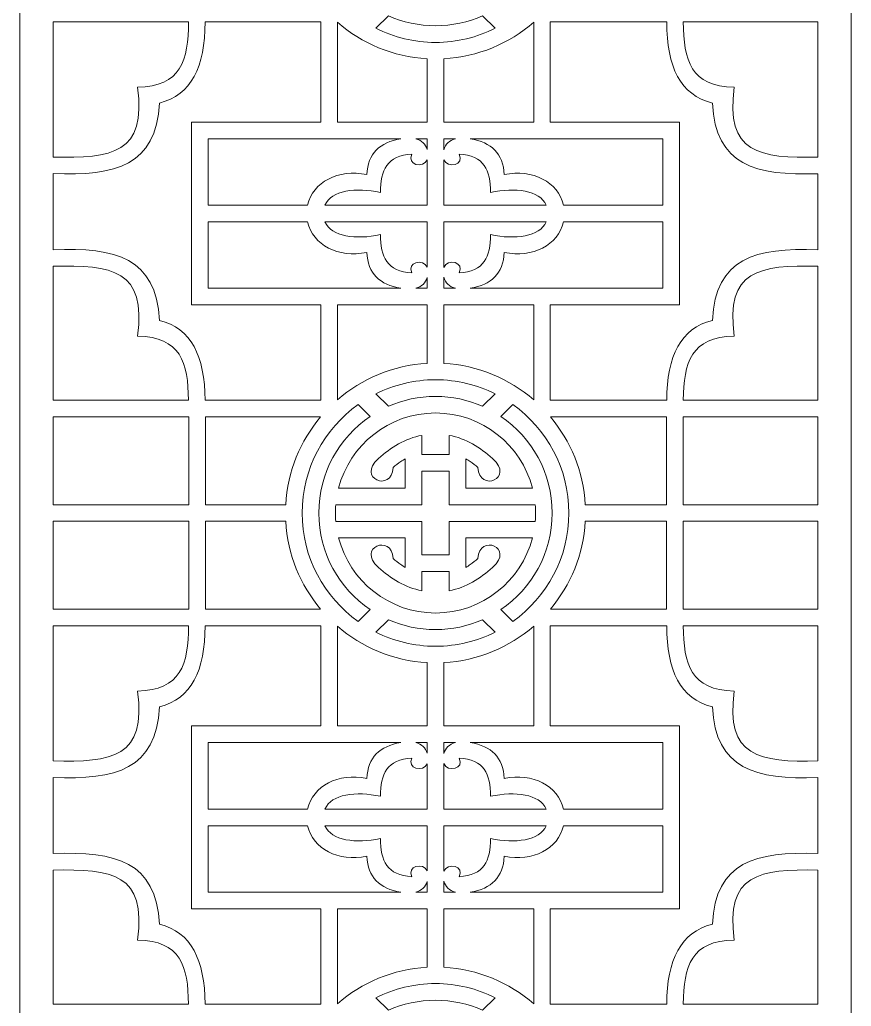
# Model space of a CAD drawing. Header units: centimetres. Extents: x -27 to -22.5, y -9 to 9.
# Drawn here: x -27 to -22.5, y -5.67 to -0.33 of the extents above; entities that cross this region are included whole.
import ezdxf

# ---------------------------------------------------------------- set-up
doc = ezdxf.new("R2010")
doc.units = ezdxf.units.CM
doc.header["$MEASUREMENT"] = 0
doc.layers.add('layer 1', color=7, linetype='Continuous')

msp = doc.modelspace()

# ---------------------------------------------------------------- linework, layer by layer
at = {"layer": 'layer 1', "color": 250, "lineweight": 9}
for points, knots in [([(-26.99914, 9.00077), (-26.99914, 9.00077), (-22.4989, 9.00077), (-22.4989, 9.00077), (-22.4989, 9.00077), (-22.4989, 9.00077), (-22.4989, -9.00021), (-22.4989, -9.00021), (-22.4989, -9.00021), (-22.4989, -9.00021), (-26.99914, -9.00021), (-26.99914, -9.00021), (-26.99914, -9.00021), (-26.99914, -9.00021), (-26.99914, 9.00077), (-26.99914, 9.00077)], [0, 0, 0, 0, 0.2, 0.2, 0.2, 0.2, 0.4, 0.4, 0.4, 0.4, 0.6, 0.6, 0.6, 0.6, 1, 1, 1, 1]), ([(-24.74896, -0.36454), (-24.83967, -0.36454), (-24.92599, -0.34523), (-25.0041, -0.31053), (-25.0041, -0.31053), (-25.0041, -0.31053), (-25.07164, -0.37807), (-25.07164, -0.37807), (-25.07164, -0.37807), (-24.97442, -0.42698), (-24.86481, -0.45456), (-24.74896, -0.45456), (-24.74896, -0.45456), (-24.63309, -0.45456), (-24.52346, -0.42698), (-24.42627, -0.37807), (-24.42627, -0.37807), (-24.42627, -0.37807), (-24.49381, -0.31053), (-24.49381, -0.31053), (-24.49381, -0.31053), (-24.57191, -0.34523), (-24.65823, -0.36454), (-24.74896, -0.36454)], [0, 0, 0, 0, 0.1428571, 0.1428571, 0.1428571, 0.1428571, 0.2857143, 0.2857143, 0.2857143, 0.2857143, 0.4285714, 0.4285714, 0.4285714, 0.4285714, 0.5714286, 0.5714286, 0.5714286, 0.5714286, 0.7142857, 0.7142857, 0.7142857, 0.7142857, 1, 1, 1, 1]), ([(-25.996, -2.3922), (-25.996, -2.3922), (-25.37019, -2.3922), (-25.37019, -2.3922), (-25.37019, -2.3922), (-25.37019, -2.3922), (-25.37019, -1.87621), (-25.37019, -1.87621), (-25.37019, -1.87621), (-25.37019, -1.87621), (-26.06988, -1.87621), (-26.06988, -1.87621), (-26.06988, -1.87621), (-26.06988, -1.87621), (-26.06988, -0.88615), (-26.06988, -0.88615), (-26.06988, -0.88615), (-26.06988, -0.88615), (-25.37019, -0.88615), (-25.37019, -0.88615), (-25.37019, -0.88615), (-25.37019, -0.88615), (-25.37019, -0.34368), (-25.37019, -0.34368), (-25.37019, -0.34368), (-25.37019, -0.34368), (-25.99595, -0.34368), (-25.99595, -0.34368), (-25.99595, -0.34368), (-25.99611, -0.58736), (-26.06979, -0.73949), (-26.24322, -0.78273), (-26.24322, -0.78273), (-26.26135, -1.12283), (-26.47785, -1.17762), (-26.81912, -1.1653), (-26.81912, -1.1653), (-26.81912, -1.1653), (-26.81912, -1.57713), (-26.81912, -1.57713), (-26.81912, -1.57713), (-26.47785, -1.56479), (-26.26135, -1.61958), (-26.24322, -1.95971), (-26.24322, -1.95971), (-26.07137, -2.00253), (-25.99746, -2.15236), (-25.996, -2.3922)], [0, 0, 0, 0, 0.0769231, 0.0769231, 0.0769231, 0.0769231, 0.1538462, 0.1538462, 0.1538462, 0.1538462, 0.2307692, 0.2307692, 0.2307692, 0.2307692, 0.3076923, 0.3076923, 0.3076923, 0.3076923, 0.3846154, 0.3846154, 0.3846154, 0.3846154, 0.4615385, 0.4615385, 0.4615385, 0.4615385, 0.5384615, 0.5384615, 0.5384615, 0.5384615, 0.6153846, 0.6153846, 0.6153846, 0.6153846, 0.6923077, 0.6923077, 0.6923077, 0.6923077, 0.7692308, 0.7692308, 0.7692308, 0.7692308, 0.8461538, 0.8461538, 0.8461538, 0.8461538, 1, 1, 1, 1]), ([(-26.81912, -1.07527), (-26.50072, -1.08404), (-26.3114, -1.0552), (-26.36195, -0.69701), (-26.36195, -0.69701), (-26.12648, -0.69363), (-26.0865, -0.55086), (-26.08599, -0.34368), (-26.08599, -0.34368), (-26.08599, -0.34368), (-26.81912, -0.34368), (-26.81912, -0.34368), (-26.81912, -0.34368), (-26.81912, -0.34368), (-26.81912, -1.07527), (-26.81912, -1.07527)], [0, 0, 0, 0, 0.2, 0.2, 0.2, 0.2, 0.4, 0.4, 0.4, 0.4, 0.6, 0.6, 0.6, 0.6, 1, 1, 1, 1]), ([(-24.79401, -0.54328), (-24.97927, -0.53307), (-25.1483, -0.46024), (-25.2802, -0.34571), (-25.2802, -0.34571), (-25.2802, -0.34571), (-25.2802, -0.88615), (-25.2802, -0.88615), (-25.2802, -0.88615), (-25.2802, -0.88615), (-24.79401, -0.88615), (-24.79401, -0.88615), (-24.79401, -0.88615), (-24.79401, -0.88615), (-24.79401, -0.54328), (-24.79401, -0.54328)], [0, 0, 0, 0, 0.2, 0.2, 0.2, 0.2, 0.4, 0.4, 0.4, 0.4, 0.6, 0.6, 0.6, 0.6, 1, 1, 1, 1]), ([(-24.2177, -0.34571), (-24.34961, -0.46029), (-24.51871, -0.53311), (-24.70402, -0.54329), (-24.70402, -0.54329), (-24.70402, -0.54329), (-24.70402, -0.88615), (-24.70402, -0.88615), (-24.70402, -0.88615), (-24.70402, -0.88615), (-24.2177, -0.88615), (-24.2177, -0.88615), (-24.2177, -0.88615), (-24.2177, -0.88615), (-24.2177, -0.34571), (-24.2177, -0.34571)], [0, 0, 0, 0, 0.2, 0.2, 0.2, 0.2, 0.4, 0.4, 0.4, 0.4, 0.6, 0.6, 0.6, 0.6, 1, 1, 1, 1]), ([(-23.4978, -0.34368), (-23.49765, -0.58736), (-23.42396, -0.73949), (-23.25053, -0.78273), (-23.25053, -0.78273), (-23.23247, -1.1214), (-23.01772, -1.17715), (-22.67893, -1.16542), (-22.67893, -1.16542), (-22.67893, -1.16542), (-22.67893, -1.577), (-22.67893, -1.577), (-22.67893, -1.577), (-23.01772, -1.56526), (-23.23247, -1.62102), (-23.25053, -1.95971), (-23.25053, -1.95971), (-23.4224, -2.00253), (-23.49632, -2.15236), (-23.49778, -2.3922), (-23.49778, -2.3922), (-23.49778, -2.3922), (-24.12767, -2.3922), (-24.12767, -2.3922), (-24.12767, -2.3922), (-24.12767, -2.3922), (-24.12767, -1.87621), (-24.12767, -1.87621), (-24.12767, -1.87621), (-24.12767, -1.87621), (-23.42816, -1.87621), (-23.42816, -1.87621), (-23.42816, -1.87621), (-23.42816, -1.87621), (-23.42816, -0.88615), (-23.42816, -0.88615), (-23.42816, -0.88615), (-23.42816, -0.88615), (-24.12767, -0.88615), (-24.12767, -0.88615), (-24.12767, -0.88615), (-24.12767, -0.88615), (-24.12767, -0.34368), (-24.12767, -0.34368), (-24.12767, -0.34368), (-24.12767, -0.34368), (-23.4978, -0.34368), (-23.4978, -0.34368)], [0, 0, 0, 0, 0.0769231, 0.0769231, 0.0769231, 0.0769231, 0.1538462, 0.1538462, 0.1538462, 0.1538462, 0.2307692, 0.2307692, 0.2307692, 0.2307692, 0.3076923, 0.3076923, 0.3076923, 0.3076923, 0.3846154, 0.3846154, 0.3846154, 0.3846154, 0.4615385, 0.4615385, 0.4615385, 0.4615385, 0.5384615, 0.5384615, 0.5384615, 0.5384615, 0.6153846, 0.6153846, 0.6153846, 0.6153846, 0.6923077, 0.6923077, 0.6923077, 0.6923077, 0.7692308, 0.7692308, 0.7692308, 0.7692308, 0.8461538, 0.8461538, 0.8461538, 0.8461538, 1, 1, 1, 1]), ([(-22.67893, -1.07536), (-22.99471, -1.08378), (-23.18214, -1.05359), (-23.13182, -0.69701), (-23.13182, -0.69701), (-23.36729, -0.69363), (-23.40729, -0.55086), (-23.40777, -0.34368), (-23.40777, -0.34368), (-23.40777, -0.34368), (-22.67893, -0.34368), (-22.67893, -0.34368), (-22.67893, -0.34368), (-22.67893, -0.34368), (-22.67893, -1.07536), (-22.67893, -1.07536)], [0, 0, 0, 0, 0.2, 0.2, 0.2, 0.2, 0.4, 0.4, 0.4, 0.4, 0.6, 0.6, 0.6, 0.6, 1, 1, 1, 1]), ([(-25.97988, -0.97613), (-25.97988, -0.97613), (-25.97988, -1.33616), (-25.97988, -1.33616), (-25.97988, -1.33616), (-25.97988, -1.33616), (-25.44137, -1.33616), (-25.44137, -1.33616), (-25.44137, -1.33616), (-25.41311, -1.21062), (-25.27458, -1.13858), (-25.12073, -1.17039), (-25.12073, -1.17039), (-25.11499, -1.05693), (-25.05104, -0.99467), (-24.93657, -0.97613), (-24.93657, -0.97613), (-24.93657, -0.97613), (-25.97988, -0.97613), (-25.97988, -0.97613)], [0, 0, 0, 0, 0.1666667, 0.1666667, 0.1666667, 0.1666667, 0.3333333, 0.3333333, 0.3333333, 0.3333333, 0.5, 0.5, 0.5, 0.5, 0.6666667, 0.6666667, 0.6666667, 0.6666667, 1, 1, 1, 1]), ([(-24.79401, -0.97613), (-24.79401, -0.97613), (-24.85619, -0.97613), (-24.85619, -0.97613), (-24.85619, -0.97613), (-24.82289, -0.98472), (-24.80225, -1.00562), (-24.79401, -1.03396), (-24.79401, -1.03396), (-24.79401, -1.03396), (-24.79401, -0.97613), (-24.79401, -0.97613)], [0, 0, 0, 0, 0.25, 0.25, 0.25, 0.25, 0.5, 0.5, 0.5, 0.5, 1, 1, 1, 1]), ([(-24.64136, -0.97613), (-24.64136, -0.97613), (-24.70402, -0.97613), (-24.70402, -0.97613), (-24.70402, -0.97613), (-24.70402, -0.97613), (-24.70402, -1.0357), (-24.70402, -1.0357), (-24.70402, -1.0357), (-24.69613, -1.00647), (-24.67532, -0.98487), (-24.64136, -0.97613)], [0, 0, 0, 0, 0.25, 0.25, 0.25, 0.25, 0.5, 0.5, 0.5, 0.5, 1, 1, 1, 1]), ([(-23.51815, -1.33616), (-23.51815, -1.33616), (-23.51815, -0.97613), (-23.51815, -0.97613), (-23.51815, -0.97613), (-23.51815, -0.97613), (-24.56097, -0.97613), (-24.56097, -0.97613), (-24.56097, -0.97613), (-24.44649, -0.99467), (-24.38257, -1.05693), (-24.37682, -1.17039), (-24.37682, -1.17039), (-24.22297, -1.13858), (-24.08442, -1.21062), (-24.05615, -1.33616), (-24.05615, -1.33616), (-24.05615, -1.33616), (-23.51815, -1.33616), (-23.51815, -1.33616)], [0, 0, 0, 0, 0.1666667, 0.1666667, 0.1666667, 0.1666667, 0.3333333, 0.3333333, 0.3333333, 0.3333333, 0.5, 0.5, 0.5, 0.5, 0.6666667, 0.6666667, 0.6666667, 0.6666667, 1, 1, 1, 1]), ([(-24.79401, -1.09079), (-24.81481, -1.13918), (-24.90754, -1.11713), (-24.87635, -1.05967), (-24.87635, -1.05967), (-25.01076, -1.06724), (-25.04683, -1.14618), (-25.04693, -1.26675), (-25.04693, -1.26675), (-25.17914, -1.23883), (-25.31224, -1.25443), (-25.34755, -1.33616), (-25.34755, -1.33616), (-25.34755, -1.33616), (-24.79401, -1.33616), (-24.79401, -1.33616), (-24.79401, -1.33616), (-24.79401, -1.33616), (-24.79401, -1.09079), (-24.79401, -1.09079)], [0, 0, 0, 0, 0.1666667, 0.1666667, 0.1666667, 0.1666667, 0.3333333, 0.3333333, 0.3333333, 0.3333333, 0.5, 0.5, 0.5, 0.5, 0.6666667, 0.6666667, 0.6666667, 0.6666667, 1, 1, 1, 1]), ([(-24.70402, -1.33616), (-24.70402, -1.33616), (-24.14998, -1.33616), (-24.14998, -1.33616), (-24.14998, -1.33616), (-24.18531, -1.25443), (-24.31838, -1.23883), (-24.45063, -1.26675), (-24.45063, -1.26675), (-24.45072, -1.14618), (-24.48677, -1.06724), (-24.6212, -1.05967), (-24.6212, -1.05967), (-24.58977, -1.11759), (-24.68422, -1.13952), (-24.70402, -1.08966), (-24.70402, -1.08966), (-24.70402, -1.08966), (-24.70402, -1.33616), (-24.70402, -1.33616)], [0, 0, 0, 0, 0.1666667, 0.1666667, 0.1666667, 0.1666667, 0.3333333, 0.3333333, 0.3333333, 0.3333333, 0.5, 0.5, 0.5, 0.5, 0.6666667, 0.6666667, 0.6666667, 0.6666667, 1, 1, 1, 1]), ([(-25.97988, -1.42618), (-25.97988, -1.42618), (-25.97988, -1.78619), (-25.97988, -1.78619), (-25.97988, -1.78619), (-25.97988, -1.78619), (-24.93654, -1.78619), (-24.93654, -1.78619), (-24.93654, -1.78619), (-25.05104, -1.76769), (-25.11499, -1.70543), (-25.12073, -1.59194), (-25.12073, -1.59194), (-25.27458, -1.62376), (-25.41311, -1.55172), (-25.44137, -1.42618), (-25.44137, -1.42618), (-25.44137, -1.42618), (-25.97988, -1.42618), (-25.97988, -1.42618)], [0, 0, 0, 0, 0.1666667, 0.1666667, 0.1666667, 0.1666667, 0.3333333, 0.3333333, 0.3333333, 0.3333333, 0.5, 0.5, 0.5, 0.5, 0.6666667, 0.6666667, 0.6666667, 0.6666667, 1, 1, 1, 1]), ([(-24.79401, -1.42618), (-24.79401, -1.42618), (-25.34755, -1.42618), (-25.34755, -1.42618), (-25.34755, -1.42618), (-25.31224, -1.50792), (-25.17915, -1.52349), (-25.04693, -1.4956), (-25.04693, -1.4956), (-25.04683, -1.61617), (-25.01076, -1.69509), (-24.87635, -1.70265), (-24.87635, -1.70265), (-24.90754, -1.64521), (-24.81481, -1.62314), (-24.79401, -1.67154), (-24.79401, -1.67154), (-24.79401, -1.67154), (-24.79401, -1.42618), (-24.79401, -1.42618)], [0, 0, 0, 0, 0.1666667, 0.1666667, 0.1666667, 0.1666667, 0.3333333, 0.3333333, 0.3333333, 0.3333333, 0.5, 0.5, 0.5, 0.5, 0.6666667, 0.6666667, 0.6666667, 0.6666667, 1, 1, 1, 1]), ([(-24.70402, -1.67269), (-24.68422, -1.62279), (-24.58977, -1.64474), (-24.6212, -1.70265), (-24.6212, -1.70265), (-24.48677, -1.69509), (-24.45072, -1.61617), (-24.45063, -1.4956), (-24.45063, -1.4956), (-24.31838, -1.52349), (-24.18531, -1.50792), (-24.14997, -1.42618), (-24.14997, -1.42618), (-24.14997, -1.42618), (-24.70402, -1.42618), (-24.70402, -1.42618), (-24.70402, -1.42618), (-24.70402, -1.42618), (-24.70402, -1.67269), (-24.70402, -1.67269)], [0, 0, 0, 0, 0.1666667, 0.1666667, 0.1666667, 0.1666667, 0.3333333, 0.3333333, 0.3333333, 0.3333333, 0.5, 0.5, 0.5, 0.5, 0.6666667, 0.6666667, 0.6666667, 0.6666667, 1, 1, 1, 1]), ([(-24.561, -1.78619), (-24.561, -1.78619), (-23.51815, -1.78619), (-23.51815, -1.78619), (-23.51815, -1.78619), (-23.51815, -1.78619), (-23.51815, -1.42618), (-23.51815, -1.42618), (-23.51815, -1.42618), (-23.51815, -1.42618), (-24.05615, -1.42618), (-24.05615, -1.42618), (-24.05615, -1.42618), (-24.08442, -1.55172), (-24.22297, -1.62376), (-24.37682, -1.59194), (-24.37682, -1.59194), (-24.38258, -1.70543), (-24.4465, -1.76769), (-24.561, -1.78619)], [0, 0, 0, 0, 0.1666667, 0.1666667, 0.1666667, 0.1666667, 0.3333333, 0.3333333, 0.3333333, 0.3333333, 0.5, 0.5, 0.5, 0.5, 0.6666667, 0.6666667, 0.6666667, 0.6666667, 1, 1, 1, 1]), ([(-26.81912, -2.3922), (-26.81912, -2.3922), (-26.08604, -2.3922), (-26.08604, -2.3922), (-26.08604, -2.3922), (-26.08738, -2.18856), (-26.12898, -2.04877), (-26.36195, -2.04542), (-26.36195, -2.04542), (-26.3114, -1.68722), (-26.50072, -1.65836), (-26.81912, -1.66717), (-26.81912, -1.66717), (-26.81912, -1.66717), (-26.81912, -2.3922), (-26.81912, -2.3922)], [0, 0, 0, 0, 0.2, 0.2, 0.2, 0.2, 0.4, 0.4, 0.4, 0.4, 0.6, 0.6, 0.6, 0.6, 1, 1, 1, 1]), ([(-22.67893, -1.66704), (-22.99471, -1.65865), (-23.18214, -1.68883), (-23.13182, -2.04542), (-23.13182, -2.04542), (-23.3648, -2.04877), (-23.4064, -2.18856), (-23.40774, -2.3922), (-23.40774, -2.3922), (-23.40774, -2.3922), (-22.67893, -2.3922), (-22.67893, -2.3922), (-22.67893, -2.3922), (-22.67893, -2.3922), (-22.67893, -1.66704), (-22.67893, -1.66704)], [0, 0, 0, 0, 0.2, 0.2, 0.2, 0.2, 0.4, 0.4, 0.4, 0.4, 0.6, 0.6, 0.6, 0.6, 1, 1, 1, 1]), ([(-24.8562, -1.78619), (-24.8562, -1.78619), (-24.79401, -1.78619), (-24.79401, -1.78619), (-24.79401, -1.78619), (-24.79401, -1.78619), (-24.79401, -1.72837), (-24.79401, -1.72837), (-24.79401, -1.72837), (-24.80225, -1.7567), (-24.8229, -1.77762), (-24.8562, -1.78619)], [0, 0, 0, 0, 0.25, 0.25, 0.25, 0.25, 0.5, 0.5, 0.5, 0.5, 1, 1, 1, 1]), ([(-24.70402, -1.78619), (-24.70402, -1.78619), (-24.64136, -1.78619), (-24.64136, -1.78619), (-24.64136, -1.78619), (-24.6753, -1.77744), (-24.69613, -1.75587), (-24.70402, -1.72665), (-24.70402, -1.72665), (-24.70402, -1.72665), (-24.70402, -1.78619), (-24.70402, -1.78619)], [0, 0, 0, 0, 0.25, 0.25, 0.25, 0.25, 0.5, 0.5, 0.5, 0.5, 1, 1, 1, 1]), ([(-25.2802, -2.39015), (-25.1483, -2.27562), (-24.97927, -2.2028), (-24.79401, -2.19259), (-24.79401, -2.19259), (-24.79401, -2.19259), (-24.79401, -1.87621), (-24.79401, -1.87621), (-24.79401, -1.87621), (-24.79401, -1.87621), (-25.2802, -1.87621), (-25.2802, -1.87621), (-25.2802, -1.87621), (-25.2802, -1.87621), (-25.2802, -2.39015), (-25.2802, -2.39015)], [0, 0, 0, 0, 0.2, 0.2, 0.2, 0.2, 0.4, 0.4, 0.4, 0.4, 0.6, 0.6, 0.6, 0.6, 1, 1, 1, 1]), ([(-24.70402, -2.19259), (-24.51871, -2.20277), (-24.34964, -2.2756), (-24.2177, -2.39015), (-24.2177, -2.39015), (-24.2177, -2.39015), (-24.2177, -1.87621), (-24.2177, -1.87621), (-24.2177, -1.87621), (-24.2177, -1.87621), (-24.70402, -1.87621), (-24.70402, -1.87621), (-24.70402, -1.87621), (-24.70402, -1.87621), (-24.70402, -2.19259), (-24.70402, -2.19259)], [0, 0, 0, 0, 0.2, 0.2, 0.2, 0.2, 0.4, 0.4, 0.4, 0.4, 0.6, 0.6, 0.6, 0.6, 1, 1, 1, 1]), ([(-25.00405, -2.42532), (-24.92598, -2.39064), (-24.83964, -2.37133), (-24.74896, -2.37133), (-24.74896, -2.37133), (-24.65826, -2.37133), (-24.57194, -2.39064), (-24.49385, -2.42532), (-24.49385, -2.42532), (-24.49385, -2.42532), (-24.4263, -2.35778), (-24.4263, -2.35778), (-24.4263, -2.35778), (-24.52347, -2.3089), (-24.63309, -2.2813), (-24.74896, -2.2813), (-24.74896, -2.2813), (-24.86481, -2.2813), (-24.97439, -2.3089), (-25.07158, -2.35778), (-25.07158, -2.35778), (-25.07158, -2.35778), (-25.00405, -2.42532), (-25.00405, -2.42532)], [0, 0, 0, 0, 0.1428571, 0.1428571, 0.1428571, 0.1428571, 0.2857143, 0.2857143, 0.2857143, 0.2857143, 0.4285714, 0.4285714, 0.4285714, 0.4285714, 0.5714286, 0.5714286, 0.5714286, 0.5714286, 0.7142857, 0.7142857, 0.7142857, 0.7142857, 1, 1, 1, 1]), ([(-25.10336, -3.52534), (-25.27049, -3.41151), (-25.3806, -3.21969), (-25.3806, -3.00297), (-25.3806, -3.00297), (-25.3806, -2.78624), (-25.27045, -2.59443), (-25.10331, -2.48057), (-25.10331, -2.48057), (-25.10331, -2.48057), (-25.1679, -2.41598), (-25.1679, -2.41598), (-25.1679, -2.41598), (-25.35096, -2.5471), (-25.47059, -2.76151), (-25.47059, -3.00297), (-25.47059, -3.00297), (-25.47059, -3.24444), (-25.35097, -3.45882), (-25.16795, -3.58994), (-25.16795, -3.58994), (-25.16795, -3.58994), (-25.10336, -3.52534), (-25.10336, -3.52534)], [0, 0, 0, 0, 0.1428571, 0.1428571, 0.1428571, 0.1428571, 0.2857143, 0.2857143, 0.2857143, 0.2857143, 0.4285714, 0.4285714, 0.4285714, 0.4285714, 0.5714286, 0.5714286, 0.5714286, 0.5714286, 0.7142857, 0.7142857, 0.7142857, 0.7142857, 1, 1, 1, 1]), ([(-24.32996, -3.58994), (-24.14693, -3.45882), (-24.02729, -3.24444), (-24.02729, -3.00297), (-24.02729, -3.00297), (-24.02729, -2.76151), (-24.14696, -2.5471), (-24.32998, -2.41598), (-24.32998, -2.41598), (-24.32998, -2.41598), (-24.39458, -2.48057), (-24.39458, -2.48057), (-24.39458, -2.48057), (-24.22742, -2.59443), (-24.11729, -2.78624), (-24.11729, -3.00297), (-24.11729, -3.00297), (-24.11729, -3.21969), (-24.22741, -3.41151), (-24.39454, -3.52534), (-24.39454, -3.52534), (-24.39454, -3.52534), (-24.32996, -3.58994), (-24.32996, -3.58994)], [0, 0, 0, 0, 0.1428571, 0.1428571, 0.1428571, 0.1428571, 0.2857143, 0.2857143, 0.2857143, 0.2857143, 0.4285714, 0.4285714, 0.4285714, 0.4285714, 0.5714286, 0.5714286, 0.5714286, 0.5714286, 0.7142857, 0.7142857, 0.7142857, 0.7142857, 1, 1, 1, 1]), ([(-26.08453, -2.48221), (-26.08453, -2.48221), (-26.08453, -2.95798), (-26.08453, -2.95798), (-26.08453, -2.95798), (-26.08453, -2.95798), (-26.81912, -2.95798), (-26.81912, -2.95798), (-26.81912, -2.95798), (-26.81912, -2.95798), (-26.81912, -2.48221), (-26.81912, -2.48221), (-26.81912, -2.48221), (-26.57425, -2.48221), (-26.32939, -2.48221), (-26.08453, -2.48221)], [0, 0, 0, 0, 0.2, 0.2, 0.2, 0.2, 0.4, 0.4, 0.4, 0.4, 0.6, 0.6, 0.6, 0.6, 1, 1, 1, 1]), ([(-25.55933, -2.95798), (-25.54939, -2.77758), (-25.48006, -2.61257), (-25.37066, -2.48221), (-25.37066, -2.48221), (-25.57861, -2.48221), (-25.78657, -2.48221), (-25.9945, -2.48221), (-25.9945, -2.48221), (-25.9945, -2.48221), (-25.9945, -2.95798), (-25.9945, -2.95798), (-25.9945, -2.95798), (-25.9945, -2.95798), (-25.55933, -2.95798), (-25.55933, -2.95798)], [0, 0, 0, 0, 0.2, 0.2, 0.2, 0.2, 0.4, 0.4, 0.4, 0.4, 0.6, 0.6, 0.6, 0.6, 1, 1, 1, 1]), ([(-24.97813, -2.75707), (-24.96525, -2.74516), (-24.95182, -2.7343), (-24.9369, -2.72371), (-24.9369, -2.72371), (-24.92878, -2.71847), (-24.9207, -2.7136), (-24.91245, -2.70895), (-24.91245, -2.70895), (-24.91245, -2.76199), (-24.91245, -2.81506), (-24.91245, -2.8681), (-24.91245, -2.8681), (-25.03282, -2.8681), (-25.15318, -2.8681), (-25.27354, -2.8681), (-25.27354, -2.8681), (-25.21333, -2.63464), (-25.00075, -2.46133), (-24.74896, -2.46133), (-24.74896, -2.46133), (-24.49715, -2.46133), (-24.28455, -2.63464), (-24.22436, -2.8681), (-24.22436, -2.8681), (-24.34463, -2.8681), (-24.4649, -2.8681), (-24.58518, -2.8681), (-24.58518, -2.8681), (-24.58518, -2.81506), (-24.58518, -2.76199), (-24.58518, -2.70895), (-24.58518, -2.70895), (-24.57694, -2.7136), (-24.56886, -2.71847), (-24.5607, -2.72371), (-24.5607, -2.72371), (-24.54583, -2.7343), (-24.53239, -2.74516), (-24.51948, -2.75707), (-24.51948, -2.75707), (-24.51188, -2.89251), (-24.31832, -2.81655), (-24.44023, -2.70833), (-24.44023, -2.70833), (-24.50701, -2.64903), (-24.58362, -2.5984), (-24.67518, -2.5824), (-24.67518, -2.5824), (-24.67518, -2.61704), (-24.67518, -2.6517), (-24.67518, -2.68633), (-24.67518, -2.68633), (-24.67518, -2.68633), (-24.82245, -2.68633), (-24.82245, -2.68633), (-24.82245, -2.68633), (-24.82245, -2.6517), (-24.82245, -2.61704), (-24.82245, -2.5824), (-24.82245, -2.5824), (-24.91401, -2.5984), (-24.99058, -2.64903), (-25.05742, -2.70833), (-25.05742, -2.70833), (-25.1793, -2.81655), (-24.98576, -2.89251), (-24.97813, -2.75707)], [0, 0, 0, 0, 0.0555556, 0.0555556, 0.0555556, 0.0555556, 0.1111111, 0.1111111, 0.1111111, 0.1111111, 0.1666667, 0.1666667, 0.1666667, 0.1666667, 0.2222222, 0.2222222, 0.2222222, 0.2222222, 0.2777778, 0.2777778, 0.2777778, 0.2777778, 0.3333333, 0.3333333, 0.3333333, 0.3333333, 0.3888889, 0.3888889, 0.3888889, 0.3888889, 0.4444444, 0.4444444, 0.4444444, 0.4444444, 0.5, 0.5, 0.5, 0.5, 0.5555556, 0.5555556, 0.5555556, 0.5555556, 0.6111111, 0.6111111, 0.6111111, 0.6111111, 0.6666667, 0.6666667, 0.6666667, 0.6666667, 0.7222222, 0.7222222, 0.7222222, 0.7222222, 0.7777778, 0.7777778, 0.7777778, 0.7777778, 0.8333333, 0.8333333, 0.8333333, 0.8333333, 0.8888889, 0.8888889, 0.8888889, 0.8888889, 1, 1, 1, 1]), ([(-24.12724, -2.48221), (-24.01784, -2.61257), (-23.9485, -2.77758), (-23.93857, -2.95798), (-23.93857, -2.95798), (-23.93857, -2.95798), (-23.49925, -2.95798), (-23.49925, -2.95798), (-23.49925, -2.95798), (-23.49925, -2.95798), (-23.49925, -2.48221), (-23.49925, -2.48221), (-23.49925, -2.48221), (-23.70858, -2.48221), (-23.91791, -2.48221), (-24.12724, -2.48221)], [0, 0, 0, 0, 0.2, 0.2, 0.2, 0.2, 0.4, 0.4, 0.4, 0.4, 0.6, 0.6, 0.6, 0.6, 1, 1, 1, 1]), ([(-23.40926, -2.48221), (-23.40926, -2.48221), (-23.40926, -2.95798), (-23.40926, -2.95798), (-23.40926, -2.95798), (-23.40926, -2.95798), (-22.67893, -2.95798), (-22.67893, -2.95798), (-22.67893, -2.95798), (-22.67893, -2.95798), (-22.67893, -2.48221), (-22.67893, -2.48221), (-22.67893, -2.48221), (-22.92234, -2.48221), (-23.1658, -2.48221), (-23.40926, -2.48221)], [0, 0, 0, 0, 0.2, 0.2, 0.2, 0.2, 0.4, 0.4, 0.4, 0.4, 0.6, 0.6, 0.6, 0.6, 1, 1, 1, 1]), ([(-24.82245, -3.22961), (-24.82245, -3.22961), (-24.67518, -3.22961), (-24.67518, -3.22961), (-24.67518, -3.22961), (-24.67518, -3.16912), (-24.67518, -3.10861), (-24.67518, -3.0481), (-24.67518, -3.0481), (-24.51985, -3.0481), (-24.36453, -3.0481), (-24.20922, -3.0481), (-24.20922, -3.0481), (-24.20797, -3.03322), (-24.20728, -3.01817), (-24.20728, -3.00297), (-24.20728, -3.00297), (-24.20728, -2.98787), (-24.20797, -2.9729), (-24.20918, -2.9581), (-24.20918, -2.9581), (-24.3645, -2.9581), (-24.51985, -2.9581), (-24.67518, -2.9581), (-24.67518, -2.9581), (-24.67518, -2.89752), (-24.67518, -2.83693), (-24.67518, -2.77634), (-24.67518, -2.77634), (-24.67518, -2.77634), (-24.82245, -2.77634), (-24.82245, -2.77634), (-24.82245, -2.77634), (-24.82245, -2.83693), (-24.82245, -2.89754), (-24.82245, -2.9581), (-24.82245, -2.9581), (-24.97786, -2.9581), (-25.13329, -2.9581), (-25.28872, -2.9581), (-25.28872, -2.9581), (-25.28993, -2.9729), (-25.29058, -2.98787), (-25.29058, -3.00297), (-25.29058, -3.00297), (-25.29058, -3.01817), (-25.28993, -3.03322), (-25.28868, -3.0481), (-25.28868, -3.0481), (-25.13326, -3.0481), (-24.97786, -3.0481), (-24.82245, -3.0481), (-24.82245, -3.0481), (-24.82245, -3.10861), (-24.82245, -3.16912), (-24.82245, -3.22961)], [0, 0, 0, 0, 0.0666667, 0.0666667, 0.0666667, 0.0666667, 0.1333333, 0.1333333, 0.1333333, 0.1333333, 0.2, 0.2, 0.2, 0.2, 0.2666667, 0.2666667, 0.2666667, 0.2666667, 0.3333333, 0.3333333, 0.3333333, 0.3333333, 0.4, 0.4, 0.4, 0.4, 0.4666667, 0.4666667, 0.4666667, 0.4666667, 0.5333333, 0.5333333, 0.5333333, 0.5333333, 0.6, 0.6, 0.6, 0.6, 0.6666667, 0.6666667, 0.6666667, 0.6666667, 0.7333333, 0.7333333, 0.7333333, 0.7333333, 0.8, 0.8, 0.8, 0.8, 0.8666667, 0.8666667, 0.8666667, 0.8666667, 1, 1, 1, 1]), ([(-26.08453, -3.04797), (-26.08453, -3.04797), (-26.08453, -3.52374), (-26.08453, -3.52374), (-26.08453, -3.52374), (-26.32939, -3.52374), (-26.57425, -3.52374), (-26.81912, -3.52374), (-26.81912, -3.52374), (-26.81912, -3.52374), (-26.81912, -3.04797), (-26.81912, -3.04797), (-26.81912, -3.04797), (-26.81912, -3.04797), (-26.08453, -3.04797), (-26.08453, -3.04797)], [0, 0, 0, 0, 0.2, 0.2, 0.2, 0.2, 0.4, 0.4, 0.4, 0.4, 0.6, 0.6, 0.6, 0.6, 1, 1, 1, 1]), ([(-25.37065, -3.52374), (-25.48006, -3.39339), (-25.54939, -3.2284), (-25.55933, -3.04797), (-25.55933, -3.04797), (-25.55933, -3.04797), (-25.9945, -3.04797), (-25.9945, -3.04797), (-25.9945, -3.04797), (-25.9945, -3.04797), (-25.9945, -3.52374), (-25.9945, -3.52374), (-25.9945, -3.52374), (-25.78657, -3.52374), (-25.57861, -3.52374), (-25.37065, -3.52374)], [0, 0, 0, 0, 0.2, 0.2, 0.2, 0.2, 0.4, 0.4, 0.4, 0.4, 0.6, 0.6, 0.6, 0.6, 1, 1, 1, 1]), ([(-23.93857, -3.04797), (-23.94849, -3.2284), (-24.01784, -3.39339), (-24.12724, -3.52374), (-24.12724, -3.52374), (-23.91791, -3.52374), (-23.70858, -3.52374), (-23.49925, -3.52374), (-23.49925, -3.52374), (-23.49925, -3.52374), (-23.49925, -3.04797), (-23.49925, -3.04797), (-23.49925, -3.04797), (-23.49925, -3.04797), (-23.93857, -3.04797), (-23.93857, -3.04797)], [0, 0, 0, 0, 0.2, 0.2, 0.2, 0.2, 0.4, 0.4, 0.4, 0.4, 0.6, 0.6, 0.6, 0.6, 1, 1, 1, 1]), ([(-23.40926, -3.04797), (-23.40926, -3.04797), (-23.40926, -3.52374), (-23.40926, -3.52374), (-23.40926, -3.52374), (-23.1658, -3.52374), (-22.92234, -3.52374), (-22.67893, -3.52374), (-22.67893, -3.52374), (-22.67893, -3.52374), (-22.67893, -3.04797), (-22.67893, -3.04797), (-22.67893, -3.04797), (-22.67893, -3.04797), (-23.40926, -3.04797), (-23.40926, -3.04797)], [0, 0, 0, 0, 0.2, 0.2, 0.2, 0.2, 0.4, 0.4, 0.4, 0.4, 0.6, 0.6, 0.6, 0.6, 1, 1, 1, 1]), ([(-24.67518, -3.31959), (-24.67518, -3.31959), (-24.82245, -3.31959), (-24.82245, -3.31959), (-24.82245, -3.31959), (-24.82245, -3.35436), (-24.82245, -3.38908), (-24.82245, -3.42381), (-24.82245, -3.42381), (-24.91401, -3.4078), (-24.99058, -3.35718), (-25.05742, -3.29788), (-25.05742, -3.29788), (-25.1793, -3.18968), (-24.98576, -3.11372), (-24.97813, -3.24916), (-24.97813, -3.24916), (-24.96525, -3.26107), (-24.95182, -3.27189), (-24.9369, -3.2825), (-24.9369, -3.2825), (-24.92878, -3.28773), (-24.9207, -3.2926), (-24.91245, -3.29727), (-24.91245, -3.29727), (-24.91245, -3.24422), (-24.91245, -3.19116), (-24.91245, -3.13813), (-24.91245, -3.13813), (-25.03279, -3.13813), (-25.15313, -3.13813), (-25.27349, -3.13813), (-25.27349, -3.13813), (-25.21319, -3.37142), (-25.00064, -3.54461), (-24.74896, -3.54461), (-24.74896, -3.54461), (-24.49724, -3.54461), (-24.28471, -3.37142), (-24.22441, -3.13813), (-24.22441, -3.13813), (-24.34466, -3.13813), (-24.46491, -3.13813), (-24.58518, -3.13813), (-24.58518, -3.13813), (-24.58518, -3.19118), (-24.58518, -3.24422), (-24.58518, -3.29727), (-24.58518, -3.29727), (-24.57694, -3.2926), (-24.56886, -3.28773), (-24.5607, -3.2825), (-24.5607, -3.2825), (-24.54583, -3.27189), (-24.53239, -3.26107), (-24.51948, -3.24916), (-24.51948, -3.24916), (-24.51188, -3.11372), (-24.31832, -3.18968), (-24.44023, -3.29788), (-24.44023, -3.29788), (-24.50701, -3.35718), (-24.58362, -3.4078), (-24.67518, -3.42381), (-24.67518, -3.42381), (-24.67518, -3.38908), (-24.67518, -3.35436), (-24.67518, -3.31959)], [0, 0, 0, 0, 0.0555556, 0.0555556, 0.0555556, 0.0555556, 0.1111111, 0.1111111, 0.1111111, 0.1111111, 0.1666667, 0.1666667, 0.1666667, 0.1666667, 0.2222222, 0.2222222, 0.2222222, 0.2222222, 0.2777778, 0.2777778, 0.2777778, 0.2777778, 0.3333333, 0.3333333, 0.3333333, 0.3333333, 0.3888889, 0.3888889, 0.3888889, 0.3888889, 0.4444444, 0.4444444, 0.4444444, 0.4444444, 0.5, 0.5, 0.5, 0.5, 0.5555556, 0.5555556, 0.5555556, 0.5555556, 0.6111111, 0.6111111, 0.6111111, 0.6111111, 0.6666667, 0.6666667, 0.6666667, 0.6666667, 0.7222222, 0.7222222, 0.7222222, 0.7222222, 0.7777778, 0.7777778, 0.7777778, 0.7777778, 0.8333333, 0.8333333, 0.8333333, 0.8333333, 0.8888889, 0.8888889, 0.8888889, 0.8888889, 1, 1, 1, 1]), ([(-25.996, -5.66226), (-25.996, -5.66226), (-25.37019, -5.66226), (-25.37019, -5.66226), (-25.37019, -5.66226), (-25.37019, -5.66226), (-25.37019, -5.14627), (-25.37019, -5.14627), (-25.37019, -5.14627), (-25.37019, -5.14627), (-26.06988, -5.14627), (-26.06988, -5.14627), (-26.06988, -5.14627), (-26.06988, -5.14627), (-26.06988, -4.15621), (-26.06988, -4.15621), (-26.06988, -4.15621), (-26.06988, -4.15621), (-25.37019, -4.15621), (-25.37019, -4.15621), (-25.37019, -4.15621), (-25.37019, -4.15621), (-25.37019, -3.61376), (-25.37019, -3.61376), (-25.37019, -3.61376), (-25.37019, -3.61376), (-25.99595, -3.61376), (-25.99595, -3.61376), (-25.99595, -3.61376), (-25.99611, -3.85742), (-26.06979, -4.00959), (-26.24322, -4.05278), (-26.24322, -4.05278), (-26.26135, -4.3929), (-26.47785, -4.44768), (-26.81912, -4.43535), (-26.81912, -4.43535), (-26.81912, -4.43535), (-26.81912, -4.84721), (-26.81912, -4.84721), (-26.81912, -4.84721), (-26.47785, -4.83486), (-26.26135, -4.88968), (-26.24322, -5.22978), (-26.24322, -5.22978), (-26.07137, -5.27263), (-25.99746, -5.42243), (-25.996, -5.66226)], [0, 0, 0, 0, 0.0769231, 0.0769231, 0.0769231, 0.0769231, 0.1538462, 0.1538462, 0.1538462, 0.1538462, 0.2307692, 0.2307692, 0.2307692, 0.2307692, 0.3076923, 0.3076923, 0.3076923, 0.3076923, 0.3846154, 0.3846154, 0.3846154, 0.3846154, 0.4615385, 0.4615385, 0.4615385, 0.4615385, 0.5384615, 0.5384615, 0.5384615, 0.5384615, 0.6153846, 0.6153846, 0.6153846, 0.6153846, 0.6923077, 0.6923077, 0.6923077, 0.6923077, 0.7692308, 0.7692308, 0.7692308, 0.7692308, 0.8461538, 0.8461538, 0.8461538, 0.8461538, 1, 1, 1, 1]), ([(-26.81912, -4.34533), (-26.50072, -4.35413), (-26.3114, -4.32527), (-26.36195, -3.96707), (-26.36195, -3.96707), (-26.12648, -3.96368), (-26.0865, -3.82094), (-26.08599, -3.61376), (-26.08599, -3.61376), (-26.08599, -3.61376), (-26.81912, -3.61376), (-26.81912, -3.61376), (-26.81912, -3.61376), (-26.81912, -3.61376), (-26.81912, -4.34533), (-26.81912, -4.34533)], [0, 0, 0, 0, 0.2, 0.2, 0.2, 0.2, 0.4, 0.4, 0.4, 0.4, 0.6, 0.6, 0.6, 0.6, 1, 1, 1, 1]), ([(-24.79401, -3.81336), (-24.97927, -3.80314), (-25.1483, -3.73031), (-25.2802, -3.61578), (-25.2802, -3.61578), (-25.2802, -3.61578), (-25.2802, -4.15621), (-25.2802, -4.15621), (-25.2802, -4.15621), (-25.2802, -4.15621), (-24.79401, -4.15621), (-24.79401, -4.15621), (-24.79401, -4.15621), (-24.79401, -4.15621), (-24.79401, -3.81336), (-24.79401, -3.81336)], [0, 0, 0, 0, 0.2, 0.2, 0.2, 0.2, 0.4, 0.4, 0.4, 0.4, 0.6, 0.6, 0.6, 0.6, 1, 1, 1, 1]), ([(-24.74896, -3.63464), (-24.83967, -3.63464), (-24.92599, -3.61529), (-25.0041, -3.5806), (-25.0041, -3.5806), (-25.0041, -3.5806), (-25.07164, -3.64814), (-25.07164, -3.64814), (-25.07164, -3.64814), (-24.97442, -3.69703), (-24.86481, -3.72463), (-24.74896, -3.72463), (-24.74896, -3.72463), (-24.63309, -3.72463), (-24.52346, -3.69703), (-24.42627, -3.64814), (-24.42627, -3.64814), (-24.42627, -3.64814), (-24.49381, -3.5806), (-24.49381, -3.5806), (-24.49381, -3.5806), (-24.57191, -3.61529), (-24.65823, -3.63464), (-24.74896, -3.63464)], [0, 0, 0, 0, 0.1428571, 0.1428571, 0.1428571, 0.1428571, 0.2857143, 0.2857143, 0.2857143, 0.2857143, 0.4285714, 0.4285714, 0.4285714, 0.4285714, 0.5714286, 0.5714286, 0.5714286, 0.5714286, 0.7142857, 0.7142857, 0.7142857, 0.7142857, 1, 1, 1, 1]), ([(-24.2177, -3.61578), (-24.34961, -3.73037), (-24.51871, -3.80318), (-24.70402, -3.81336), (-24.70402, -3.81336), (-24.70402, -3.81336), (-24.70402, -4.15621), (-24.70402, -4.15621), (-24.70402, -4.15621), (-24.70402, -4.15621), (-24.2177, -4.15621), (-24.2177, -4.15621), (-24.2177, -4.15621), (-24.2177, -4.15621), (-24.2177, -3.61578), (-24.2177, -3.61578)], [0, 0, 0, 0, 0.2, 0.2, 0.2, 0.2, 0.4, 0.4, 0.4, 0.4, 0.6, 0.6, 0.6, 0.6, 1, 1, 1, 1]), ([(-23.4978, -3.61376), (-23.49765, -3.85742), (-23.42396, -4.00959), (-23.25053, -4.05278), (-23.25053, -4.05278), (-23.23247, -4.39147), (-23.01772, -4.44722), (-22.67893, -4.43549), (-22.67893, -4.43549), (-22.67893, -4.43549), (-22.67893, -4.84706), (-22.67893, -4.84706), (-22.67893, -4.84706), (-23.01772, -4.83535), (-23.23247, -4.89108), (-23.25053, -5.22978), (-23.25053, -5.22978), (-23.4224, -5.27263), (-23.49632, -5.42243), (-23.49778, -5.66226), (-23.49778, -5.66226), (-23.49778, -5.66226), (-24.12767, -5.66226), (-24.12767, -5.66226), (-24.12767, -5.66226), (-24.12767, -5.66226), (-24.12767, -5.14627), (-24.12767, -5.14627), (-24.12767, -5.14627), (-24.12767, -5.14627), (-23.42816, -5.14627), (-23.42816, -5.14627), (-23.42816, -5.14627), (-23.42816, -5.14627), (-23.42816, -4.15621), (-23.42816, -4.15621), (-23.42816, -4.15621), (-23.42816, -4.15621), (-24.12767, -4.15621), (-24.12767, -4.15621), (-24.12767, -4.15621), (-24.12767, -4.15621), (-24.12767, -3.61376), (-24.12767, -3.61376), (-24.12767, -3.61376), (-24.12767, -3.61376), (-23.4978, -3.61376), (-23.4978, -3.61376)], [0, 0, 0, 0, 0.0769231, 0.0769231, 0.0769231, 0.0769231, 0.1538462, 0.1538462, 0.1538462, 0.1538462, 0.2307692, 0.2307692, 0.2307692, 0.2307692, 0.3076923, 0.3076923, 0.3076923, 0.3076923, 0.3846154, 0.3846154, 0.3846154, 0.3846154, 0.4615385, 0.4615385, 0.4615385, 0.4615385, 0.5384615, 0.5384615, 0.5384615, 0.5384615, 0.6153846, 0.6153846, 0.6153846, 0.6153846, 0.6923077, 0.6923077, 0.6923077, 0.6923077, 0.7692308, 0.7692308, 0.7692308, 0.7692308, 0.8461538, 0.8461538, 0.8461538, 0.8461538, 1, 1, 1, 1]), ([(-22.67893, -4.34544), (-22.99471, -4.35385), (-23.18214, -4.32366), (-23.13182, -3.96707), (-23.13182, -3.96707), (-23.36729, -3.96368), (-23.40729, -3.82094), (-23.40777, -3.61376), (-23.40777, -3.61376), (-23.40777, -3.61376), (-22.67893, -3.61376), (-22.67893, -3.61376), (-22.67893, -3.61376), (-22.67893, -3.61376), (-22.67893, -4.34544), (-22.67893, -4.34544)], [0, 0, 0, 0, 0.2, 0.2, 0.2, 0.2, 0.4, 0.4, 0.4, 0.4, 0.6, 0.6, 0.6, 0.6, 1, 1, 1, 1]), ([(-25.97988, -4.24622), (-25.97988, -4.24622), (-25.97988, -4.60624), (-25.97988, -4.60624), (-25.97988, -4.60624), (-25.97988, -4.60624), (-25.44137, -4.60624), (-25.44137, -4.60624), (-25.44137, -4.60624), (-25.41311, -4.48069), (-25.27458, -4.40864), (-25.12073, -4.44046), (-25.12073, -4.44046), (-25.11499, -4.32701), (-25.05104, -4.26473), (-24.93657, -4.24622), (-24.93657, -4.24622), (-24.93657, -4.24622), (-25.97988, -4.24622), (-25.97988, -4.24622)], [0, 0, 0, 0, 0.1666667, 0.1666667, 0.1666667, 0.1666667, 0.3333333, 0.3333333, 0.3333333, 0.3333333, 0.5, 0.5, 0.5, 0.5, 0.6666667, 0.6666667, 0.6666667, 0.6666667, 1, 1, 1, 1]), ([(-24.79401, -4.24622), (-24.79401, -4.24622), (-24.85619, -4.24622), (-24.85619, -4.24622), (-24.85619, -4.24622), (-24.82289, -4.25479), (-24.80225, -4.2757), (-24.79401, -4.30404), (-24.79401, -4.30404), (-24.79401, -4.30404), (-24.79401, -4.24622), (-24.79401, -4.24622)], [0, 0, 0, 0, 0.25, 0.25, 0.25, 0.25, 0.5, 0.5, 0.5, 0.5, 1, 1, 1, 1]), ([(-24.64136, -4.24622), (-24.64136, -4.24622), (-24.70402, -4.24622), (-24.70402, -4.24622), (-24.70402, -4.24622), (-24.70402, -4.24622), (-24.70402, -4.30575), (-24.70402, -4.30575), (-24.70402, -4.30575), (-24.69613, -4.27654), (-24.67532, -4.25498), (-24.64136, -4.24622)], [0, 0, 0, 0, 0.25, 0.25, 0.25, 0.25, 0.5, 0.5, 0.5, 0.5, 1, 1, 1, 1]), ([(-23.51815, -4.60624), (-23.51815, -4.60624), (-23.51815, -4.24622), (-23.51815, -4.24622), (-23.51815, -4.24622), (-23.51815, -4.24622), (-24.56097, -4.24622), (-24.56097, -4.24622), (-24.56097, -4.24622), (-24.44649, -4.26473), (-24.38257, -4.32701), (-24.37682, -4.44046), (-24.37682, -4.44046), (-24.22297, -4.40864), (-24.08442, -4.48069), (-24.05615, -4.60624), (-24.05615, -4.60624), (-24.05615, -4.60624), (-23.51815, -4.60624), (-23.51815, -4.60624)], [0, 0, 0, 0, 0.1666667, 0.1666667, 0.1666667, 0.1666667, 0.3333333, 0.3333333, 0.3333333, 0.3333333, 0.5, 0.5, 0.5, 0.5, 0.6666667, 0.6666667, 0.6666667, 0.6666667, 1, 1, 1, 1]), ([(-24.79401, -4.36087), (-24.81481, -4.40925), (-24.90754, -4.38721), (-24.87635, -4.32974), (-24.87635, -4.32974), (-25.01076, -4.3373), (-25.04683, -4.41625), (-25.04693, -4.53682), (-25.04693, -4.53682), (-25.17914, -4.50892), (-25.31224, -4.52451), (-25.34755, -4.60624), (-25.34755, -4.60624), (-25.34755, -4.60624), (-24.79401, -4.60624), (-24.79401, -4.60624), (-24.79401, -4.60624), (-24.79401, -4.60624), (-24.79401, -4.36087), (-24.79401, -4.36087)], [0, 0, 0, 0, 0.1666667, 0.1666667, 0.1666667, 0.1666667, 0.3333333, 0.3333333, 0.3333333, 0.3333333, 0.5, 0.5, 0.5, 0.5, 0.6666667, 0.6666667, 0.6666667, 0.6666667, 1, 1, 1, 1]), ([(-24.70402, -4.60624), (-24.70402, -4.60624), (-24.14998, -4.60624), (-24.14998, -4.60624), (-24.14998, -4.60624), (-24.18531, -4.52451), (-24.31838, -4.50892), (-24.45063, -4.53682), (-24.45063, -4.53682), (-24.45072, -4.41625), (-24.48677, -4.3373), (-24.6212, -4.32974), (-24.6212, -4.32974), (-24.58977, -4.38767), (-24.68422, -4.40962), (-24.70402, -4.35972), (-24.70402, -4.35972), (-24.70402, -4.35972), (-24.70402, -4.60624), (-24.70402, -4.60624)], [0, 0, 0, 0, 0.1666667, 0.1666667, 0.1666667, 0.1666667, 0.3333333, 0.3333333, 0.3333333, 0.3333333, 0.5, 0.5, 0.5, 0.5, 0.6666667, 0.6666667, 0.6666667, 0.6666667, 1, 1, 1, 1]), ([(-25.97988, -4.69624), (-25.97988, -4.69624), (-25.97988, -5.05628), (-25.97988, -5.05628), (-25.97988, -5.05628), (-25.97988, -5.05628), (-24.93654, -5.05628), (-24.93654, -5.05628), (-24.93654, -5.05628), (-25.05104, -5.03777), (-25.11499, -4.97549), (-25.12073, -4.862), (-25.12073, -4.862), (-25.27458, -4.89385), (-25.41311, -4.8218), (-25.44137, -4.69624), (-25.44137, -4.69624), (-25.44137, -4.69624), (-25.97988, -4.69624), (-25.97988, -4.69624)], [0, 0, 0, 0, 0.1666667, 0.1666667, 0.1666667, 0.1666667, 0.3333333, 0.3333333, 0.3333333, 0.3333333, 0.5, 0.5, 0.5, 0.5, 0.6666667, 0.6666667, 0.6666667, 0.6666667, 1, 1, 1, 1]), ([(-24.79401, -4.69624), (-24.79401, -4.69624), (-25.34755, -4.69624), (-25.34755, -4.69624), (-25.34755, -4.69624), (-25.31224, -4.77798), (-25.17915, -4.79355), (-25.04693, -4.76567), (-25.04693, -4.76567), (-25.04683, -4.88626), (-25.01076, -4.96516), (-24.87635, -4.97273), (-24.87635, -4.97273), (-24.90754, -4.91526), (-24.81481, -4.89321), (-24.79401, -4.94162), (-24.79401, -4.94162), (-24.79401, -4.94162), (-24.79401, -4.69624), (-24.79401, -4.69624)], [0, 0, 0, 0, 0.1666667, 0.1666667, 0.1666667, 0.1666667, 0.3333333, 0.3333333, 0.3333333, 0.3333333, 0.5, 0.5, 0.5, 0.5, 0.6666667, 0.6666667, 0.6666667, 0.6666667, 1, 1, 1, 1]), ([(-24.70402, -4.94278), (-24.68422, -4.89286), (-24.58977, -4.91481), (-24.6212, -4.97273), (-24.6212, -4.97273), (-24.48677, -4.96516), (-24.45072, -4.88626), (-24.45063, -4.76567), (-24.45063, -4.76567), (-24.31838, -4.79355), (-24.18531, -4.77798), (-24.14997, -4.69624), (-24.14997, -4.69624), (-24.14997, -4.69624), (-24.70402, -4.69624), (-24.70402, -4.69624), (-24.70402, -4.69624), (-24.70402, -4.69624), (-24.70402, -4.94278), (-24.70402, -4.94278)], [0, 0, 0, 0, 0.1666667, 0.1666667, 0.1666667, 0.1666667, 0.3333333, 0.3333333, 0.3333333, 0.3333333, 0.5, 0.5, 0.5, 0.5, 0.6666667, 0.6666667, 0.6666667, 0.6666667, 1, 1, 1, 1]), ([(-24.561, -5.05628), (-24.561, -5.05628), (-23.51815, -5.05628), (-23.51815, -5.05628), (-23.51815, -5.05628), (-23.51815, -5.05628), (-23.51815, -4.69624), (-23.51815, -4.69624), (-23.51815, -4.69624), (-23.51815, -4.69624), (-24.05615, -4.69624), (-24.05615, -4.69624), (-24.05615, -4.69624), (-24.08442, -4.8218), (-24.22297, -4.89385), (-24.37682, -4.862), (-24.37682, -4.862), (-24.38258, -4.97549), (-24.4465, -5.03777), (-24.561, -5.05628)], [0, 0, 0, 0, 0.1666667, 0.1666667, 0.1666667, 0.1666667, 0.3333333, 0.3333333, 0.3333333, 0.3333333, 0.5, 0.5, 0.5, 0.5, 0.6666667, 0.6666667, 0.6666667, 0.6666667, 1, 1, 1, 1]), ([(-26.81912, -5.66226), (-26.81912, -5.66226), (-26.08604, -5.66226), (-26.08604, -5.66226), (-26.08604, -5.66226), (-26.08738, -5.45864), (-26.12898, -5.31884), (-26.36195, -5.31549), (-26.36195, -5.31549), (-26.3114, -4.95728), (-26.50072, -4.92844), (-26.81912, -4.93724), (-26.81912, -4.93724), (-26.81912, -4.93724), (-26.81912, -5.66226), (-26.81912, -5.66226)], [0, 0, 0, 0, 0.2, 0.2, 0.2, 0.2, 0.4, 0.4, 0.4, 0.4, 0.6, 0.6, 0.6, 0.6, 1, 1, 1, 1]), ([(-22.67893, -4.93711), (-22.99471, -4.9287), (-23.18214, -4.95889), (-23.13182, -5.31549), (-23.13182, -5.31549), (-23.3648, -5.31884), (-23.4064, -5.45864), (-23.40774, -5.66226), (-23.40774, -5.66226), (-23.40774, -5.66226), (-22.67893, -5.66226), (-22.67893, -5.66226), (-22.67893, -5.66226), (-22.67893, -5.66226), (-22.67893, -4.93711), (-22.67893, -4.93711)], [0, 0, 0, 0, 0.2, 0.2, 0.2, 0.2, 0.4, 0.4, 0.4, 0.4, 0.6, 0.6, 0.6, 0.6, 1, 1, 1, 1]), ([(-24.8562, -5.05628), (-24.8562, -5.05628), (-24.79401, -5.05628), (-24.79401, -5.05628), (-24.79401, -5.05628), (-24.79401, -5.05628), (-24.79401, -4.99845), (-24.79401, -4.99845), (-24.79401, -4.99845), (-24.80225, -5.02679), (-24.8229, -5.0477), (-24.8562, -5.05628)], [0, 0, 0, 0, 0.25, 0.25, 0.25, 0.25, 0.5, 0.5, 0.5, 0.5, 1, 1, 1, 1]), ([(-24.70402, -5.05628), (-24.70402, -5.05628), (-24.64136, -5.05628), (-24.64136, -5.05628), (-24.64136, -5.05628), (-24.6753, -5.04751), (-24.69613, -5.02592), (-24.70402, -4.99672), (-24.70402, -4.99672), (-24.70402, -4.99672), (-24.70402, -5.05628), (-24.70402, -5.05628)], [0, 0, 0, 0, 0.25, 0.25, 0.25, 0.25, 0.5, 0.5, 0.5, 0.5, 1, 1, 1, 1]), ([(-25.2802, -5.66024), (-25.1483, -5.54569), (-24.97927, -5.47288), (-24.79401, -5.46267), (-24.79401, -5.46267), (-24.79401, -5.46267), (-24.79401, -5.14627), (-24.79401, -5.14627), (-24.79401, -5.14627), (-24.79401, -5.14627), (-25.2802, -5.14627), (-25.2802, -5.14627), (-25.2802, -5.14627), (-25.2802, -5.14627), (-25.2802, -5.66024), (-25.2802, -5.66024)], [0, 0, 0, 0, 0.2, 0.2, 0.2, 0.2, 0.4, 0.4, 0.4, 0.4, 0.6, 0.6, 0.6, 0.6, 1, 1, 1, 1]), ([(-24.70402, -5.46267), (-24.51871, -5.47286), (-24.34964, -5.54566), (-24.2177, -5.66024), (-24.2177, -5.66024), (-24.2177, -5.66024), (-24.2177, -5.14627), (-24.2177, -5.14627), (-24.2177, -5.14627), (-24.2177, -5.14627), (-24.70402, -5.14627), (-24.70402, -5.14627), (-24.70402, -5.14627), (-24.70402, -5.14627), (-24.70402, -5.46267), (-24.70402, -5.46267)], [0, 0, 0, 0, 0.2, 0.2, 0.2, 0.2, 0.4, 0.4, 0.4, 0.4, 0.6, 0.6, 0.6, 0.6, 1, 1, 1, 1]), ([(-25.00405, -5.69541), (-24.92598, -5.6607), (-24.83964, -5.6414), (-24.74896, -5.6414), (-24.74896, -5.6414), (-24.65826, -5.6414), (-24.57194, -5.6607), (-24.49385, -5.69541), (-24.49385, -5.69541), (-24.49385, -5.69541), (-24.4263, -5.62784), (-24.4263, -5.62784), (-24.4263, -5.62784), (-24.52347, -5.57897), (-24.63309, -5.55141), (-24.74896, -5.55141), (-24.74896, -5.55141), (-24.86481, -5.55141), (-24.97439, -5.57897), (-25.07158, -5.62784), (-25.07158, -5.62784), (-25.07158, -5.62784), (-25.00405, -5.69541), (-25.00405, -5.69541)], [0, 0, 0, 0, 0.1428571, 0.1428571, 0.1428571, 0.1428571, 0.2857143, 0.2857143, 0.2857143, 0.2857143, 0.4285714, 0.4285714, 0.4285714, 0.4285714, 0.5714286, 0.5714286, 0.5714286, 0.5714286, 0.7142857, 0.7142857, 0.7142857, 0.7142857, 1, 1, 1, 1])]:
    msp.add_open_spline(points, degree=3, knots=knots, dxfattribs=at)

doc.saveas('drawing.dxf')
